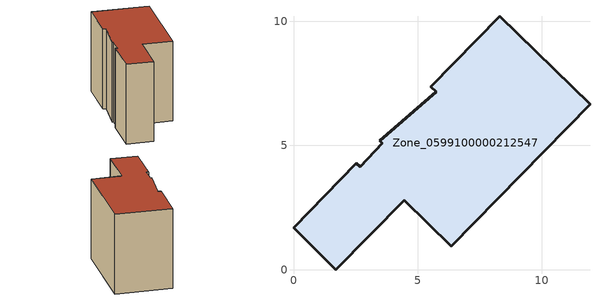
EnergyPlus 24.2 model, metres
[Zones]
Zone_0599100000212547
 floor ground (C_G): 3.48,5.18 5.75,7.16 5.53,7.36 8.3,10.2 11.94,6.67 6.35,0.94 4.45,2.79 1.7,0 0,1.69 2.52,4.28 2.69,4.15 3.56,5.1 z0
 wall outside (C_F): 11.94,6.67 8.3,10.2 5.53,7.36 5.75,7.16 3.48,5.18 3.56,5.1 2.69,4.15 2.52,4.28 0,1.69 1.7,0 4.45,2.79 6.35,0.94 11.94,6.67 z0:7.24
 roof outside (C_R): 5.75,7.16 3.48,5.18 3.56,5.1 2.69,4.15 2.52,4.28 0,1.69 1.7,0 4.45,2.79 6.35,0.94 11.94,6.67 8.3,10.2 5.53,7.36 z7.24
[BUILDING]
Pand.0599100000212547: North Axis=0; Terrain=City; Loads Convergence Tolerance Value=0.04; Temperature Convergence Tolerance Value=0.4; Solar Distribution=FullExterior; Maximum Number of Warmup Days=25; Minimum Number of Warmup Days=1
[Site:Location]
Rotterdam.The.Hague.AP_ZH_NLD Design_Conditions: Latitude=51.96; Longitude=4.45; Time Zone=1; Elevation=-4.5
[SITE:GROUNDTEMPERATURE:BUILDINGSURFACE]
18, 18, 18, 18, 18, 18, 18, 18, 18, 18, 18, 18
[MATERIAL] Thermal Absorptance=0.9; Solar Absorptance=0.7; Visible Absorptance=0.7
Name | Roughness | Thickness | Conductivity | Density | Specific Heat
G.TC.1946 | MediumSmooth | 0.15 | 1 | 540 | 1210
F.TC.1946 | Rough | 0.3 | 0.857143 | 1920 | 840
R.TC.1946 | MediumRough | 0.2 | 0.909091 | 1500 | 1000
[CONSTRUCTION]
C_G: G.TC.1946
C_F: F.TC.1946
C_R: R.TC.1946
[ZONE]
Zone_0599100000212547: Type=1; Multiplier=1; Ceiling Height=Autocalculate; Volume=Autocalculate; Floor Area=autocalculate; Part of Total Floor Area=Yes
[ZONEINFILTRATION:DESIGNFLOWRATE]
Infil_Zone_0599100000212547: Zone or ZoneList or Space or SpaceList=Zone_0599100000212547; Schedule=AlwaysOn; Design Flow Rate Calculation Method=Flow/Area; Flow Rate per Floor Area=0.003; Constant Term Coefficient=1; Temperature Term Coefficient=0; Velocity Term Coefficient=0; Velocity Squared Term Coefficient=0
[HVACTEMPLATE:ZONE:IDEALLOADSAIRSYSTEM]
Zone_0599100000212547: Maximum Heating Supply Air Temperature=50; Minimum Cooling Supply Air Temperature=13; Maximum Heating Supply Air Humidity Ratio=0.0156; Minimum Cooling Supply Air Humidity Ratio=0.0077; Heating Limit=NoLimit; Cooling Limit=NoLimit; Dehumidification Control Type=ConstantSensibleHeatRatio; Cooling Sensible Heat Ratio=0.7; Dehumidification Setpoint=60; Humidification Control Type=None; Humidification Setpoint=30; Outdoor Air Method=None; Outdoor Air Flow Rate per Person=0.00944; Outdoor Air Flow Rate per Zone Floor Area=0; Outdoor Air Flow Rate per Zone=0; Demand Controlled Ventilation Type=None; Outdoor Air Economizer Type=NoEconomizer; Heat Recovery Type=None; Sensible Heat Recovery Effectiveness=0.7; Latent Heat Recovery Effectiveness=0.65
[ZONECONTROL:THERMOSTAT]
ThermostatControl_Zone_0599100000212547: Zone or ZoneList=Zone_0599100000212547; Control Type Schedule=DualSetpointControlType; Control 1=Thermostat_Zone_0599100000212547; Temperature Difference Between Cutout And Setpoint=0
[THERMOSTATSETPOINT:DUALSETPOINT]
Thermostat_Zone_0599100000212547: Heating Setpoint Temperature Schedule=HeatingSetpoint_Zone_0599100000212547; Cooling Setpoint Temperature Schedule=CoolingSetpoint_Zone_0599100000212547
[SCHEDULE:COMPACT]
HeatingSetpoint_Zone_0599100000212547: Through: 12/31, For: AllDays, Until: 24:00, 21
CoolingSetpoint_Zone_0599100000212547: Through: 12/31, For: AllDays, Until: 24:00, 24
DualSetpointControlType: Through: 12/31, For: AllDays, Until: 24:00, 4
AlwaysOn: Through: 12/31, For: AllDays, Until: 24:00, 1
